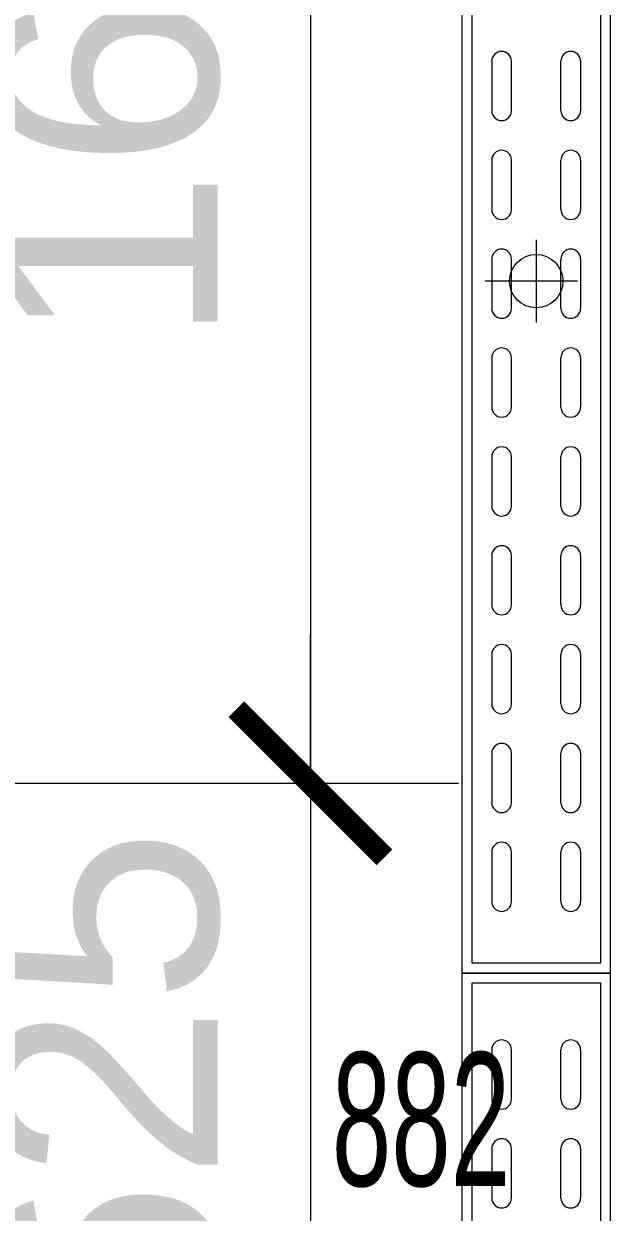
# Model space of a CAD drawing. Header units: millimetres. Extents: x 886808 to 1650903, y -1008069 to 230892.
# Drawn here: x 935901 to 936495, y -347208 to -346006 of the extents above; entities that cross this region are included whole.
import ezdxf

# ---------------------------------------------------------------- set-up
doc = ezdxf.new("R2010")
doc.units = ezdxf.units.MM
doc.layers.get('0').update_dxf_attribs({"lineweight": 0})
for name, color, linetype, lineweight in [('A_Dim', 8, 'Continuous', 5), ('hatch', 250, 'Continuous', 0), ('I-FURN', 252, 'Continuous', 5)]:
    doc.layers.add(name, color=color, linetype=linetype, lineweight=lineweight)
doc.styles.add('KITHUATHOA', font='kythuat1.shx', dxfattribs={"width": 0.6, "bigfont": 'bigfont.shx'})
doc.styles.add('TIÊU ĐỀ', font='arial.ttf', dxfattribs={"height": 230})
doc.dimstyles.new('1-100', dxfattribs={"dimtxt": 230, "dimasz": 150, "dimexe": 150, "dimexo": 300, "dimgap": 90, "dimtad": 1, "dimdec": 0, "dimrnd": 5, "dimzin": 0, "dimtxsty": 'TIÊU ĐỀ', "dimblk": 'ARCHTICK', "dimcen": 100, "dimdle": 120, "dimclrd": 256, "dimclre": 256, "dimclrt": 2, "dimadec": 0, "dimazin": 0, "dimtfac": 1, "dimtdec": 0, "dimtix": 1, "dimtmove": 1, "dimatfit": 3, "dimldrblk": 'OPEN30', "dimfxl": 900, "dimtolj": 1, "dimtzin": 0, "dimlwd": 13, "dimlwe": 13, "dimarcsym": 1})

# ---------------------------------------------------------------- blocks, each defined once
blk = doc.blocks.new('A$C26DD556D')
at = {"layer": 'hatch', "transparency": 33554636}
for p, q in [((3236, 23219.3), (3236, 24619.3)), ((3386, 24619.3), (3386, 23219.3)), ((3246, 23229.3), (3246, 24609.3)), ((3376, 24609.3), (3376, 23229.3)), ((3266, 24141.7), (3266, 24091.7)), ((3286, 24091.7), (3286, 24141.7)), ((3336, 24091.7), (3336, 24141.7)), ((3356, 24141.7), (3356, 24091.7)), ((3266, 24041.7), (3266, 23991.7)), ((3286, 23991.7), (3286, 24041.7)), ((3336, 23991.7), (3336, 24041.7)), ((3356, 24041.7), (3356, 23991.7)), ((3311, 23961), (3311, 23877.6)), ((3266, 23941.7), (3266, 23891.7)), ((3286, 23891.7), (3286, 23941.7)), ((3336, 23891.7), (3336, 23941.7)), ((3356, 23941.7), (3356, 23891.7)), ((3352.7, 23919.3), (3259.2, 23919.3)), ((3266, 23841.7), (3266, 23791.7)), ((3286, 23791.7), (3286, 23841.7)), ((3336, 23791.7), (3336, 23841.7)), ((3356, 23841.7), (3356, 23791.7)), ((3266, 23741.7), (3266, 23691.7)), ((3286, 23691.7), (3286, 23741.7)), ((3336, 23691.7), (3336, 23741.7)), ((3356, 23741.7), (3356, 23691.7)), ((3266, 23641.7), (3266, 23591.7)), ((3286, 23591.7), (3286, 23641.7)), ((3336, 23591.7), (3336, 23641.7)), ((3356, 23641.7), (3356, 23591.7)), ((3266, 23541.7), (3266, 23491.7)), ((3286, 23491.7), (3286, 23541.7)), ((3336, 23491.7), (3336, 23541.7)), ((3356, 23541.7), (3356, 23491.7)), ((3266, 23441.7), (3266, 23391.7)), ((3286, 23391.7), (3286, 23441.7)), ((3336, 23391.7), (3336, 23441.7)), ((3356, 23441.7), (3356, 23391.7)), ((3266, 23341.7), (3266, 23291.7)), ((3286, 23291.7), (3286, 23341.7)), ((3336, 23291.7), (3336, 23341.7)), ((3356, 23341.7), (3356, 23291.7)), ((3376, 23229.3), (3246, 23229.3)), ((3386, 23219.3), (3236, 23219.3)), ((3236, 21819.3), (3236, 23219.3)), ((3236, 23219.3), (3386, 23219.3)), ((3386, 23219.3), (3386, 21819.3)), ((3246, 21829.3), (3246, 23209.3)), ((3246, 23209.3), (3376, 23209.3)), ((3376, 23209.3), (3376, 21829.3)), ((3266, 23141.7), (3266, 23091.7)), ((3286, 23091.7), (3286, 23141.7)), ((3336, 23091.7), (3336, 23141.7)), ((3356, 23141.7), (3356, 23091.7)), ((3266, 23041.7), (3266, 22991.7)), ((3286, 22991.7), (3286, 23041.7)), ((3336, 22991.7), (3336, 23041.7)), ((3356, 23041.7), (3356, 22991.7))]:
    blk.add_line(p, q, dxfattribs=at)
blk.add_circle((3311, 23919.3), 27, dxfattribs=at)
for centre, start, end in [((3276, 24141.7), 0, 180), ((3346, 24141.7), 0, 180), ((3276, 24091.7), 180, 0), ((3346, 24091.7), 180, 0), ((3276, 24041.7), 0, 180), ((3346, 24041.7), 0, 180), ((3276, 23991.7), 180, 0), ((3346, 23991.7), 180, 0), ((3276, 23941.7), 0, 180), ((3346, 23941.7), 0, 180), ((3276, 23891.7), 180, 0), ((3346, 23891.7), 180, 0), ((3276, 23841.7), 0, 180), ((3346, 23841.7), 0, 180), ((3276, 23791.7), 180, 0), ((3346, 23791.7), 180, 0), ((3276, 23741.7), 0, 180), ((3346, 23741.7), 0, 180), ((3276, 23691.7), 180, 0), ((3346, 23691.7), 180, 0), ((3276, 23641.7), 0, 180), ((3346, 23641.7), 0, 180), ((3276, 23591.7), 180, 0), ((3346, 23591.7), 180, 0), ((3276, 23541.7), 0, 180), ((3346, 23541.7), 0, 180), ((3276, 23491.7), 180, 0), ((3346, 23491.7), 180, 0), ((3276, 23441.7), 0, 180), ((3346, 23441.7), 0, 180), ((3276, 23391.7), 180, 0), ((3346, 23391.7), 180, 0), ((3276, 23341.7), 0, 180), ((3346, 23341.7), 0, 180), ((3276, 23291.7), 180, 0), ((3346, 23291.7), 180, 0), ((3276, 23141.7), 0, 180), ((3346, 23141.7), 0, 180), ((3276, 23091.7), 180, 0), ((3346, 23091.7), 180, 0), ((3276, 23041.7), 0, 180), ((3346, 23041.7), 0, 180), ((3276, 22991.7), 180, 0), ((3346, 22991.7), 180, 0)]:
    blk.add_arc(centre, 10, start, end, dxfattribs=at)
at = {"layer": 'hatch', "transparency": 33554636, "style": 'KITHUATHOA', "width": 0.6}
blk.add_text('882', height=135, dxfattribs=at).set_placement((3104, 23004))
blk = doc.blocks.new('_ArchTick')
at = {"color": 0, "linetype": 'ByBlock', "const_width": 0.15}
blk.add_lwpolyline([(-0.5, -0.5), (0.5, 0.5)], dxfattribs=at)
blk = doc.blocks.new('*D1147')
at = {"layer": 'A_Dim', "lineweight": 13, "transparency": 16777216}
for p, q in [((936191.5, -345054.2), (936191.5, -346894.2)), ((935389.2, -345174.2), (936341.5, -345174.2)), ((935289.2, -346774.2), (936341.5, -346774.2))]:
    blk.add_line(p, q, dxfattribs=at)
at = {"layer": 'Defpoints', "color": 0, "transparency": 16777216}
for p in [(935089.2, -345174.2), (934989.2, -346774.2), (936191.5, -346774.2)]:
    blk.add_point(p, dxfattribs=at)
at = {"layer": 'A_Dim', "lineweight": 13, "transparency": 16777216, "xscale": 150, "yscale": 150, "zscale": 150}
for p, rotation in [((936191.5, -345174.2), 90), ((936191.5, -346774.2), 270)]:
    blk.add_blockref('_ArchTick', p, dxfattribs=dict(at, rotation=rotation))
at = {"layer": 'A_Dim', "color": 2, "transparency": 16777216, "insert": (935984.1, -345974.2), "char_height": 230, "attachment_point": 5, "rotation": 90, "style": 'TIÊU ĐỀ'}
blk.add_mtext('\\A1;1600', dxfattribs=at)
blk = doc.blocks.new('_Open30')
at = {"color": 0, "linetype": 'ByBlock', "lineweight": -2}
for p, q in [((-1, 0.2679), (0, 0)), ((0, 0), (-1, -0.2679)), ((0, 0), (-1, 0))]:
    blk.add_line(p, q, dxfattribs=at)
blk = doc.blocks.new('*D1148')
at = {"layer": 'A_Dim', "lineweight": 13, "transparency": 16777216}
for p, q in [((936191.5, -346774.2), (936191.5, -346624.2)), ((935289.2, -346774.2), (936341.5, -346774.2)), ((936191.5, -346774.2), (936191.5, -347399.2)), ((935723.5, -347399.2), (936341.5, -347399.2)), ((936191.5, -347399.2), (936191.5, -347549.2))]:
    blk.add_line(p, q, dxfattribs=at)
at = {"layer": 'Defpoints', "color": 0, "transparency": 16777216}
for p in [(934989.2, -346774.2), (935423.5, -347399.2), (936191.5, -347399.2)]:
    blk.add_point(p, dxfattribs=at)
at = {"layer": 'A_Dim', "lineweight": 13, "transparency": 16777216, "xscale": 150, "yscale": 150, "zscale": 150}
for p, rotation in [((936191.5, -346774.2), 270), ((936191.5, -347399.2), 90)]:
    blk.add_blockref('_ArchTick', p, dxfattribs=dict(at, rotation=rotation))
at = {"layer": 'A_Dim', "color": 2, "transparency": 16777216, "insert": (935984.1, -347086.7), "char_height": 230, "attachment_point": 5, "rotation": 90, "style": 'TIÊU ĐỀ'}
blk.add_mtext('\\A1;625', dxfattribs=at)

msp = doc.modelspace()

# ---------------------------------------------------------------- block references
at = {"layer": 'I-FURN', "transparency": 33554636}
msp.add_blockref('A$C26DD556D', (933109.1, -370185.5), dxfattribs=at)

# ---------------------------------------------------------------- dimensions: what is measured, and where the dimension line sits
at = {"layer": 'A_Dim'}
for base, p1, p2, picture, middle in [((936191.5, -346774.2), (935089.2, -345174.2), (934989.2, -346774.2), '*D1147', (935984.1, -345974.2)), ((936191.5, -347399.2), (934989.2, -346774.2), (935423.5, -347399.2), '*D1148', (935984.1, -347086.7))]:
    dim = msp.add_linear_dim(base=base, p1=p1, p2=p2, angle=90, dimstyle='1-100', dxfattribs=at)
    dim.commit()
    dim.dimension.update_dxf_attribs({"geometry": picture, "text_midpoint": middle})

doc.saveas('drawing.dxf')
